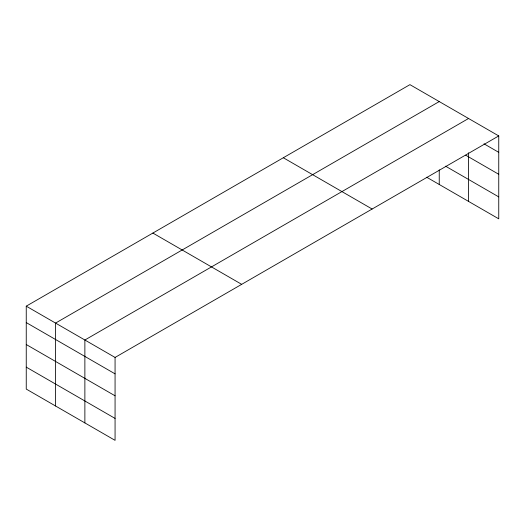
<?xml version="1.0" encoding="UTF-8"?>
<svg xmlns="http://www.w3.org/2000/svg" width="525" height="525" viewBox="0 0 525 525"><rect width="100%" height="100%" fill="white"/><g stroke="black" fill="none" stroke-linecap="round" stroke-linejoin="round"><path stroke-width="0.79" d="M468.549 152.788L468.549 201.403M426.681 177.227L498.75 218.833L498.75 135.923L409.933 84.65L26.25 306.167L26.25 389.077L115.067 440.35L115.067 357.44L26.25 306.167M439.241 101.568L55.558 323.085L55.558 405.996M468.549 118.493L84.873 340.01L84.873 422.92M115.067 357.44L498.75 135.923M484.004 143.824L498.75 152.342M465.76 155.236L498.75 174.287M445.522 166.162L498.75 196.895M283.316 157.749L372.133 209.029M152.867 233.061L241.684 284.34M26.25 322.58L115.067 373.859M26.25 344.525L115.067 395.804M26.25 367.133L115.067 418.412M439.241 169.851L439.241 184.478"/></g></svg>
